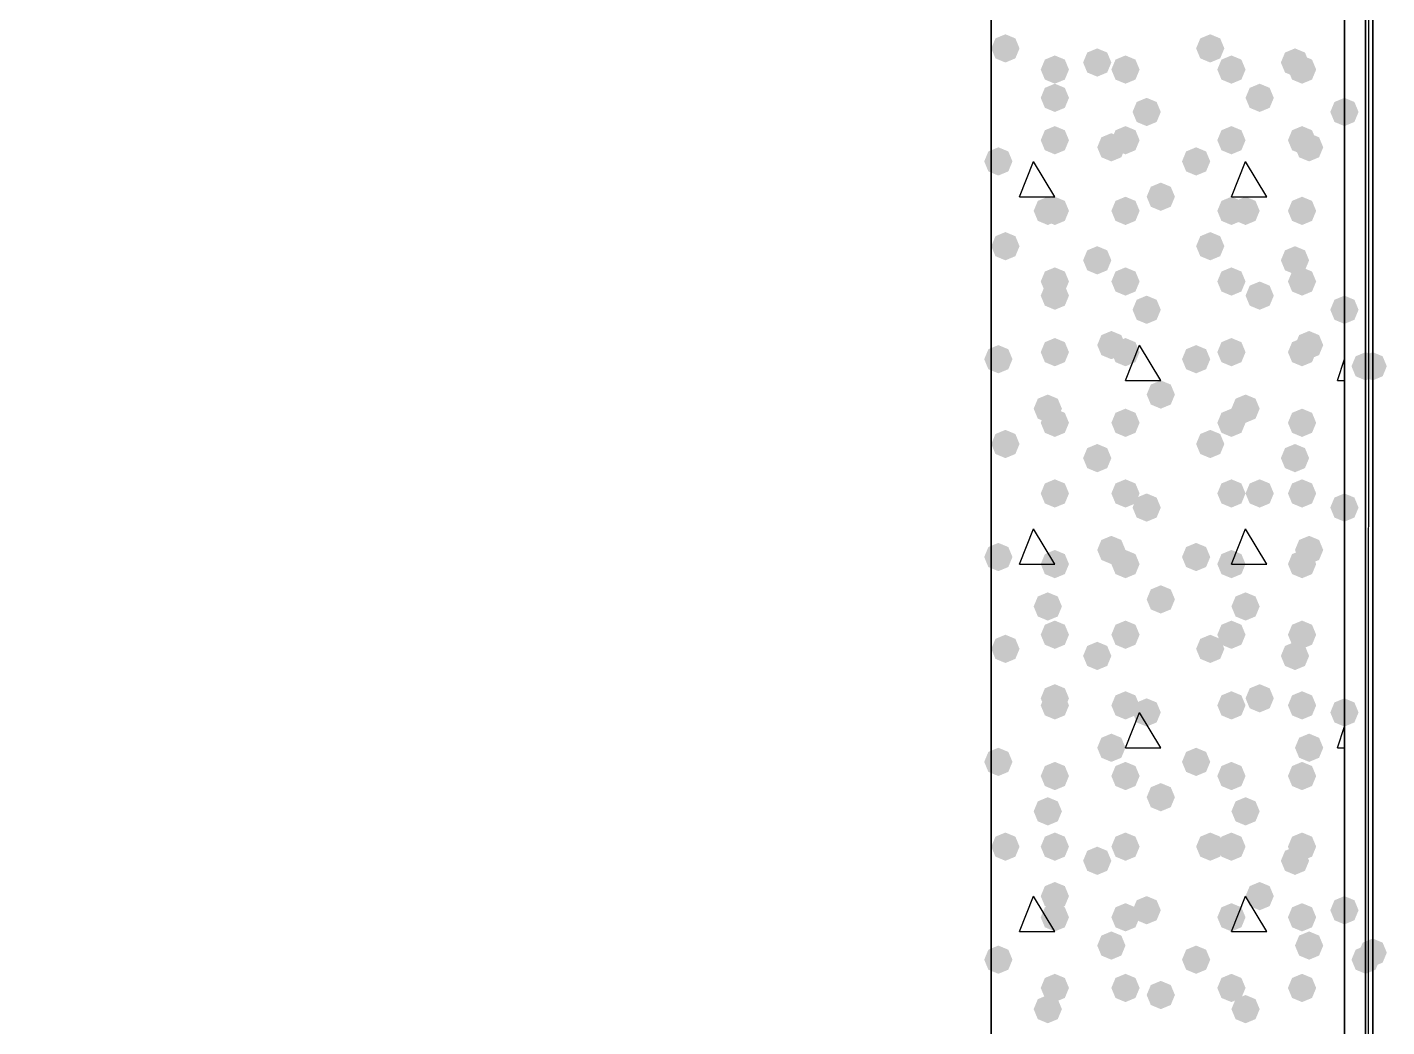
# Model space of a CAD drawing. Header units: millimetres. Extents: x 0 to 420, y 0 to 297.
# Drawn here: x 372.77 to 380.92, y 137.22 to 143.21 of the extents above; entities that cross this region are included whole.
import ezdxf

# ---------------------------------------------------------------- set-up
doc = ezdxf.new("R2010")
doc.units = ezdxf.units.MM
doc.layers.get('0').update_dxf_attribs({"linetype": 'CONTINUOUS'})

msp = doc.modelspace()

# ---------------------------------------------------------------- hatches: boundary and pattern name
at = {"true_color": 0x000007}
h = msp.add_hatch(color=0, dxfattribs=at)
h.paths.add_polyline_path([(380.788333, 226.271667), (380.788333, 82.677)], flags=0)
h.paths.add_polyline_path([(380.788333, 82.677), (380.788333, 226.271667)], flags=0)
at = {"true_color": 0x000008}
for points in [[(378.714, 143.086667), (378.689129, 143.026871), (378.629333, 143.002), (378.569537, 143.026871), (378.544667, 143.086667), (378.569537, 143.146462), (378.629333, 143.171333), (378.689129, 143.146463)], [(379.941667, 143.086667), (379.916796, 143.026871), (379.857, 143.002), (379.797204, 143.026871), (379.772333, 143.086667), (379.797204, 143.146462), (379.857, 143.171333), (379.916796, 143.146463)], [(379.010333, 142.959667), (378.985463, 142.899871), (378.925667, 142.875), (378.865871, 142.899871), (378.841, 142.959667), (378.865871, 143.019462), (378.925667, 143.044333), (378.985462, 143.019463)], [(379.264333, 143.002), (379.239462, 142.942204), (379.179667, 142.917333), (379.119871, 142.942204), (379.095, 143.002), (379.119871, 143.061796), (379.179667, 143.086667), (379.239462, 143.061796)], [(379.433667, 142.959667), (379.408796, 142.899871), (379.349, 142.875), (379.289204, 142.899871), (379.264333, 142.959667), (379.289204, 143.019462), (379.349, 143.044333), (379.408796, 143.019463)], [(380.068667, 142.959667), (380.043796, 142.899871), (379.984, 142.875), (379.924204, 142.899871), (379.899333, 142.959667), (379.924204, 143.019462), (379.984, 143.044333), (380.043796, 143.019463)], [(380.449667, 143.002), (380.424796, 142.942204), (380.365, 142.917333), (380.305204, 142.942204), (380.280333, 143.002), (380.305204, 143.061796), (380.365, 143.086667), (380.424796, 143.061796)], [(380.492, 142.959667), (380.467129, 142.899871), (380.407333, 142.875), (380.347538, 142.899871), (380.322667, 142.959667), (380.347537, 143.019462), (380.407333, 143.044333), (380.467129, 143.019463)], [(379.010333, 142.790333), (378.985463, 142.730537), (378.925667, 142.705667), (378.865871, 142.730537), (378.841, 142.790333), (378.865871, 142.850129), (378.925667, 142.875), (378.985462, 142.850129)], [(380.238, 142.790333), (380.213129, 142.730537), (380.153333, 142.705667), (380.093538, 142.730537), (380.068667, 142.790333), (380.093537, 142.850129), (380.153333, 142.875), (380.213129, 142.850129)], [(379.560667, 142.705667), (379.535796, 142.645871), (379.476, 142.621), (379.416204, 142.645871), (379.391333, 142.705667), (379.416204, 142.765462), (379.476, 142.790333), (379.535796, 142.765463)], [(380.746, 142.705667), (380.721129, 142.645871), (380.661333, 142.621), (380.601537, 142.645871), (380.576667, 142.705667), (380.601537, 142.765462), (380.661333, 142.790333), (380.721129, 142.765463)], [(379.010333, 142.536333), (378.985463, 142.476537), (378.925667, 142.451667), (378.865871, 142.476537), (378.841, 142.536333), (378.865871, 142.596129), (378.925667, 142.621), (378.985462, 142.596129)], [(379.433667, 142.536333), (379.408796, 142.476537), (379.349, 142.451667), (379.289204, 142.476537), (379.264333, 142.536333), (379.289204, 142.596129), (379.349, 142.621), (379.408796, 142.596129)], [(380.068667, 142.536333), (380.043796, 142.476537), (379.984, 142.451667), (379.924204, 142.476537), (379.899333, 142.536333), (379.924204, 142.596129), (379.984, 142.621), (380.043796, 142.596129)], [(380.492, 142.536333), (380.467129, 142.476537), (380.407333, 142.451667), (380.347538, 142.476537), (380.322667, 142.536333), (380.347537, 142.596129), (380.407333, 142.621), (380.467129, 142.596129)], [(379.349, 142.494), (379.324129, 142.434204), (379.264333, 142.409333), (379.204538, 142.434204), (379.179667, 142.494), (379.204537, 142.553796), (379.264333, 142.578667), (379.324129, 142.553796)], [(380.534333, 142.494), (380.509462, 142.434204), (380.449667, 142.409333), (380.389871, 142.434204), (380.365, 142.494), (380.389871, 142.553796), (380.449667, 142.578667), (380.509462, 142.553796)], [(378.671667, 142.409333), (378.646796, 142.349537), (378.587, 142.324667), (378.527204, 142.349537), (378.502333, 142.409333), (378.527204, 142.469129), (378.587, 142.494), (378.646796, 142.469129)], [(379.857, 142.409333), (379.832129, 142.349537), (379.772333, 142.324667), (379.712538, 142.349537), (379.687667, 142.409333), (379.712537, 142.469129), (379.772333, 142.494), (379.832129, 142.469129)], [(379.645333, 142.197667), (379.620463, 142.137871), (379.560667, 142.113), (379.500871, 142.137871), (379.476, 142.197667), (379.500871, 142.257462), (379.560667, 142.282333), (379.620462, 142.257463)], [(378.968, 142.113), (378.943129, 142.053204), (378.883333, 142.028333), (378.823537, 142.053204), (378.798667, 142.113), (378.823537, 142.172796), (378.883333, 142.197667), (378.943129, 142.172796)], [(379.010333, 142.113), (378.985463, 142.053204), (378.925667, 142.028333), (378.865871, 142.053204), (378.841, 142.113), (378.865871, 142.172796), (378.925667, 142.197667), (378.985462, 142.172796)], [(379.433667, 142.113), (379.408796, 142.053204), (379.349, 142.028333), (379.289204, 142.053204), (379.264333, 142.113), (379.289204, 142.172796), (379.349, 142.197667), (379.408796, 142.172796)], [(380.068667, 142.113), (380.043796, 142.053204), (379.984, 142.028333), (379.924204, 142.053204), (379.899333, 142.113), (379.924204, 142.172796), (379.984, 142.197667), (380.043796, 142.172796)], [(380.153333, 142.113), (380.128462, 142.053204), (380.068667, 142.028333), (380.008871, 142.053204), (379.984, 142.113), (380.008871, 142.172796), (380.068667, 142.197667), (380.128462, 142.172796)], [(380.492, 142.113), (380.467129, 142.053204), (380.407333, 142.028333), (380.347538, 142.053204), (380.322667, 142.113), (380.347537, 142.172796), (380.407333, 142.197667), (380.467129, 142.172796)], [(378.714, 141.901333), (378.689129, 141.841537), (378.629333, 141.816667), (378.569537, 141.841537), (378.544667, 141.901333), (378.569537, 141.961129), (378.629333, 141.986), (378.689129, 141.961129)], [(379.941667, 141.901333), (379.916796, 141.841537), (379.857, 141.816667), (379.797204, 141.841537), (379.772333, 141.901333), (379.797204, 141.961129), (379.857, 141.986), (379.916796, 141.961129)], [(379.264333, 141.816667), (379.239462, 141.756871), (379.179667, 141.732), (379.119871, 141.756871), (379.095, 141.816667), (379.119871, 141.876462), (379.179667, 141.901333), (379.239462, 141.876463)], [(380.449667, 141.816667), (380.424796, 141.756871), (380.365, 141.732), (380.305204, 141.756871), (380.280333, 141.816667), (380.305204, 141.876462), (380.365, 141.901333), (380.424796, 141.876463)], [(379.010333, 141.689667), (378.985463, 141.629871), (378.925667, 141.605), (378.865871, 141.629871), (378.841, 141.689667), (378.865871, 141.749462), (378.925667, 141.774333), (378.985462, 141.749463)], [(379.433667, 141.689667), (379.408796, 141.629871), (379.349, 141.605), (379.289204, 141.629871), (379.264333, 141.689667), (379.289204, 141.749462), (379.349, 141.774333), (379.408796, 141.749463)], [(380.068667, 141.689667), (380.043796, 141.629871), (379.984, 141.605), (379.924204, 141.629871), (379.899333, 141.689667), (379.924204, 141.749462), (379.984, 141.774333), (380.043796, 141.749463)], [(380.492, 141.689667), (380.467129, 141.629871), (380.407333, 141.605), (380.347538, 141.629871), (380.322667, 141.689667), (380.347537, 141.749462), (380.407333, 141.774333), (380.467129, 141.749463)], [(379.010333, 141.605), (378.985463, 141.545204), (378.925667, 141.520333), (378.865871, 141.545204), (378.841, 141.605), (378.865871, 141.664796), (378.925667, 141.689667), (378.985462, 141.664796)], [(380.238, 141.605), (380.213129, 141.545204), (380.153333, 141.520333), (380.093538, 141.545204), (380.068667, 141.605), (380.093537, 141.664796), (380.153333, 141.689667), (380.213129, 141.664796)], [(379.560667, 141.520333), (379.535796, 141.460537), (379.476, 141.435667), (379.416204, 141.460537), (379.391333, 141.520333), (379.416204, 141.580129), (379.476, 141.605), (379.535796, 141.580129)], [(380.746, 141.520333), (380.721129, 141.460537), (380.661333, 141.435667), (380.601537, 141.460537), (380.576667, 141.520333), (380.601537, 141.580129), (380.661333, 141.605), (380.721129, 141.580129)], [(379.349, 141.308667), (379.324129, 141.248871), (379.264333, 141.224), (379.204538, 141.248871), (379.179667, 141.308667), (379.204537, 141.368462), (379.264333, 141.393333), (379.324129, 141.368463)], [(380.534333, 141.308667), (380.509462, 141.248871), (380.449667, 141.224), (380.389871, 141.248871), (380.365, 141.308667), (380.389871, 141.368462), (380.449667, 141.393333), (380.509462, 141.368463)], [(378.671667, 141.224), (378.646796, 141.164204), (378.587, 141.139333), (378.527204, 141.164204), (378.502333, 141.224), (378.527204, 141.283796), (378.587, 141.308667), (378.646796, 141.283796)], [(379.010333, 141.266333), (378.985463, 141.206537), (378.925667, 141.181667), (378.865871, 141.206537), (378.841, 141.266333), (378.865871, 141.326129), (378.925667, 141.351), (378.985462, 141.326129)], [(379.433667, 141.266333), (379.408796, 141.206537), (379.349, 141.181667), (379.289204, 141.206537), (379.264333, 141.266333), (379.289204, 141.326129), (379.349, 141.351), (379.408796, 141.326129)], [(379.857, 141.224), (379.832129, 141.164204), (379.772333, 141.139333), (379.712538, 141.164204), (379.687667, 141.224), (379.712537, 141.283796), (379.772333, 141.308667), (379.832129, 141.283796)], [(380.068667, 141.266333), (380.043796, 141.206537), (379.984, 141.181667), (379.924204, 141.206537), (379.899333, 141.266333), (379.924204, 141.326129), (379.984, 141.351), (380.043796, 141.326129)], [(380.492, 141.266333), (380.467129, 141.206537), (380.407333, 141.181667), (380.347538, 141.206537), (380.322667, 141.266333), (380.347537, 141.326129), (380.407333, 141.351), (380.467129, 141.326129)], [(379.645333, 141.012333), (379.620463, 140.952537), (379.560667, 140.927667), (379.500871, 140.952537), (379.476, 141.012333), (379.500871, 141.072129), (379.560667, 141.097), (379.620462, 141.072129)], [(378.968, 140.927667), (378.943129, 140.867871), (378.883333, 140.843), (378.823537, 140.867871), (378.798667, 140.927667), (378.823537, 140.987462), (378.883333, 141.012333), (378.943129, 140.987463)], [(380.153333, 140.927667), (380.128462, 140.867871), (380.068667, 140.843), (380.008871, 140.867871), (379.984, 140.927667), (380.008871, 140.987462), (380.068667, 141.012333), (380.128462, 140.987463)], [(379.010333, 140.843), (378.985463, 140.783204), (378.925667, 140.758333), (378.865871, 140.783204), (378.841, 140.843), (378.865871, 140.902796), (378.925667, 140.927667), (378.985462, 140.902796)], [(379.433667, 140.843), (379.408796, 140.783204), (379.349, 140.758333), (379.289204, 140.783204), (379.264333, 140.843), (379.289204, 140.902796), (379.349, 140.927667), (379.408796, 140.902796)], [(380.068667, 140.843), (380.043796, 140.783204), (379.984, 140.758333), (379.924204, 140.783204), (379.899333, 140.843), (379.924204, 140.902796), (379.984, 140.927667), (380.043796, 140.902796)], [(380.492, 140.843), (380.467129, 140.783204), (380.407333, 140.758333), (380.347538, 140.783204), (380.322667, 140.843), (380.347537, 140.902796), (380.407333, 140.927667), (380.467129, 140.902796)], [(378.714, 140.716), (378.689129, 140.656204), (378.629333, 140.631333), (378.569537, 140.656204), (378.544667, 140.716), (378.569537, 140.775796), (378.629333, 140.800667), (378.689129, 140.775796)], [(379.941667, 140.716), (379.916796, 140.656204), (379.857, 140.631333), (379.797204, 140.656204), (379.772333, 140.716), (379.797204, 140.775796), (379.857, 140.800667), (379.916796, 140.775796)], [(379.264333, 140.631333), (379.239462, 140.571537), (379.179667, 140.546667), (379.119871, 140.571537), (379.095, 140.631333), (379.119871, 140.691129), (379.179667, 140.716), (379.239462, 140.691129)], [(380.449667, 140.631333), (380.424796, 140.571537), (380.365, 140.546667), (380.305204, 140.571537), (380.280333, 140.631333), (380.305204, 140.691129), (380.365, 140.716), (380.424796, 140.691129)], [(379.010333, 140.419667), (378.985463, 140.359871), (378.925667, 140.335), (378.865871, 140.359871), (378.841, 140.419667), (378.865871, 140.479462), (378.925667, 140.504333), (378.985462, 140.479463)], [(379.010333, 140.419667), (378.985463, 140.359871), (378.925667, 140.335), (378.865871, 140.359871), (378.841, 140.419667), (378.865871, 140.479462), (378.925667, 140.504333), (378.985462, 140.479463)], [(379.433667, 140.419667), (379.408796, 140.359871), (379.349, 140.335), (379.289204, 140.359871), (379.264333, 140.419667), (379.289204, 140.479462), (379.349, 140.504333), (379.408796, 140.479463)], [(380.068667, 140.419667), (380.043796, 140.359871), (379.984, 140.335), (379.924204, 140.359871), (379.899333, 140.419667), (379.924204, 140.479462), (379.984, 140.504333), (380.043796, 140.479463)], [(380.238, 140.419667), (380.213129, 140.359871), (380.153333, 140.335), (380.093538, 140.359871), (380.068667, 140.419667), (380.093537, 140.479462), (380.153333, 140.504333), (380.213129, 140.479463)], [(380.492, 140.419667), (380.467129, 140.359871), (380.407333, 140.335), (380.347538, 140.359871), (380.322667, 140.419667), (380.347537, 140.479462), (380.407333, 140.504333), (380.467129, 140.479463)], [(379.560667, 140.335), (379.535796, 140.275204), (379.476, 140.250333), (379.416204, 140.275204), (379.391333, 140.335), (379.416204, 140.394796), (379.476, 140.419667), (379.535796, 140.394796)], [(380.746, 140.335), (380.721129, 140.275204), (380.661333, 140.250333), (380.601537, 140.275204), (380.576667, 140.335), (380.601537, 140.394796), (380.661333, 140.419667), (380.721129, 140.394796)], [(379.349, 140.081), (379.324129, 140.021204), (379.264333, 139.996333), (379.204538, 140.021204), (379.179667, 140.081), (379.204537, 140.140796), (379.264333, 140.165667), (379.324129, 140.140796)], [(380.534333, 140.081), (380.509462, 140.021204), (380.449667, 139.996333), (380.389871, 140.021204), (380.365, 140.081), (380.389871, 140.140796), (380.449667, 140.165667), (380.509462, 140.140796)], [(378.671667, 140.038667), (378.646796, 139.978871), (378.587, 139.954), (378.527204, 139.978871), (378.502333, 140.038667), (378.527204, 140.098462), (378.587, 140.123333), (378.646796, 140.098463)], [(379.857, 140.038667), (379.832129, 139.978871), (379.772333, 139.954), (379.712538, 139.978871), (379.687667, 140.038667), (379.712537, 140.098462), (379.772333, 140.123333), (379.832129, 140.098463)], [(379.010333, 139.996333), (378.985463, 139.936537), (378.925667, 139.911667), (378.865871, 139.936537), (378.841, 139.996333), (378.865871, 140.056129), (378.925667, 140.081), (378.985462, 140.056129)], [(379.433667, 139.996333), (379.408796, 139.936537), (379.349, 139.911667), (379.289204, 139.936537), (379.264333, 139.996333), (379.289204, 140.056129), (379.349, 140.081), (379.408796, 140.056129)], [(380.068667, 139.996333), (380.043796, 139.936537), (379.984, 139.911667), (379.924204, 139.936537), (379.899333, 139.996333), (379.924204, 140.056129), (379.984, 140.081), (380.043796, 140.056129)], [(380.492, 139.996333), (380.467129, 139.936537), (380.407333, 139.911667), (380.347538, 139.936537), (380.322667, 139.996333), (380.347537, 140.056129), (380.407333, 140.081), (380.467129, 140.056129)], [(379.645333, 139.784667), (379.620463, 139.724871), (379.560667, 139.7), (379.500871, 139.724871), (379.476, 139.784667), (379.500871, 139.844462), (379.560667, 139.869333), (379.620462, 139.844463)], [(378.968, 139.742333), (378.943129, 139.682537), (378.883333, 139.657667), (378.823537, 139.682537), (378.798667, 139.742333), (378.823537, 139.802129), (378.883333, 139.827), (378.943129, 139.802129)], [(380.153333, 139.742333), (380.128462, 139.682537), (380.068667, 139.657667), (380.008871, 139.682537), (379.984, 139.742333), (380.008871, 139.802129), (380.068667, 139.827), (380.128462, 139.802129)], [(379.010333, 139.573), (378.985463, 139.513204), (378.925667, 139.488333), (378.865871, 139.513204), (378.841, 139.573), (378.865871, 139.632796), (378.925667, 139.657667), (378.985462, 139.632796)], [(379.433667, 139.573), (379.408796, 139.513204), (379.349, 139.488333), (379.289204, 139.513204), (379.264333, 139.573), (379.289204, 139.632796), (379.349, 139.657667), (379.408796, 139.632796)], [(380.068667, 139.573), (380.043796, 139.513204), (379.984, 139.488333), (379.924204, 139.513204), (379.899333, 139.573), (379.924204, 139.632796), (379.984, 139.657667), (380.043796, 139.632796)], [(380.492, 139.573), (380.467129, 139.513204), (380.407333, 139.488333), (380.347538, 139.513204), (380.322667, 139.573), (380.347537, 139.632796), (380.407333, 139.657667), (380.467129, 139.632796)], [(378.714, 139.488333), (378.689129, 139.428537), (378.629333, 139.403667), (378.569537, 139.428537), (378.544667, 139.488333), (378.569537, 139.548129), (378.629333, 139.573), (378.689129, 139.548129)], [(379.264333, 139.446), (379.239462, 139.386204), (379.179667, 139.361333), (379.119871, 139.386204), (379.095, 139.446), (379.119871, 139.505796), (379.179667, 139.530667), (379.239462, 139.505796)], [(379.941667, 139.488333), (379.916796, 139.428537), (379.857, 139.403667), (379.797204, 139.428537), (379.772333, 139.488333), (379.797204, 139.548129), (379.857, 139.573), (379.916796, 139.548129)], [(380.449667, 139.446), (380.424796, 139.386204), (380.365, 139.361333), (380.305204, 139.386204), (380.280333, 139.446), (380.305204, 139.505796), (380.365, 139.530667), (380.424796, 139.505796)], [(379.010333, 139.192), (378.985463, 139.132204), (378.925667, 139.107333), (378.865871, 139.132204), (378.841, 139.192), (378.865871, 139.251796), (378.925667, 139.276667), (378.985462, 139.251796)], [(380.238, 139.192), (380.213129, 139.132204), (380.153333, 139.107333), (380.093538, 139.132204), (380.068667, 139.192), (380.093537, 139.251796), (380.153333, 139.276667), (380.213129, 139.251796)], [(379.010333, 139.149667), (378.985463, 139.089871), (378.925667, 139.065), (378.865871, 139.089871), (378.841, 139.149667), (378.865871, 139.209462), (378.925667, 139.234333), (378.985462, 139.209463)], [(379.433667, 139.149667), (379.408796, 139.089871), (379.349, 139.065), (379.289204, 139.089871), (379.264333, 139.149667), (379.289204, 139.209462), (379.349, 139.234333), (379.408796, 139.209463)], [(379.560667, 139.107333), (379.535796, 139.047537), (379.476, 139.022667), (379.416204, 139.047537), (379.391333, 139.107333), (379.416204, 139.167129), (379.476, 139.192), (379.535796, 139.167129)], [(380.068667, 139.149667), (380.043796, 139.089871), (379.984, 139.065), (379.924204, 139.089871), (379.899333, 139.149667), (379.924204, 139.209462), (379.984, 139.234333), (380.043796, 139.209463)], [(380.492, 139.149667), (380.467129, 139.089871), (380.407333, 139.065), (380.347538, 139.089871), (380.322667, 139.149667), (380.347537, 139.209462), (380.407333, 139.234333), (380.467129, 139.209463)], [(380.746, 139.107333), (380.721129, 139.047537), (380.661333, 139.022667), (380.601537, 139.047537), (380.576667, 139.107333), (380.601537, 139.167129), (380.661333, 139.192), (380.721129, 139.167129)], [(379.349, 138.895667), (379.324129, 138.835871), (379.264333, 138.811), (379.204538, 138.835871), (379.179667, 138.895667), (379.204537, 138.955462), (379.264333, 138.980333), (379.324129, 138.955463)], [(380.534333, 138.895667), (380.509462, 138.835871), (380.449667, 138.811), (380.389871, 138.835871), (380.365, 138.895667), (380.389871, 138.955462), (380.449667, 138.980333), (380.509462, 138.955463)], [(378.671667, 138.811), (378.646796, 138.751204), (378.587, 138.726333), (378.527204, 138.751204), (378.502333, 138.811), (378.527204, 138.870796), (378.587, 138.895667), (378.646796, 138.870796)], [(379.857, 138.811), (379.832129, 138.751204), (379.772333, 138.726333), (379.712538, 138.751204), (379.687667, 138.811), (379.712537, 138.870796), (379.772333, 138.895667), (379.832129, 138.870796)], [(379.010333, 138.726333), (378.985463, 138.666537), (378.925667, 138.641667), (378.865871, 138.666537), (378.841, 138.726333), (378.865871, 138.786129), (378.925667, 138.811), (378.985462, 138.786129)], [(379.433667, 138.726333), (379.408796, 138.666537), (379.349, 138.641667), (379.289204, 138.666537), (379.264333, 138.726333), (379.289204, 138.786129), (379.349, 138.811), (379.408796, 138.786129)], [(380.068667, 138.726333), (380.043796, 138.666537), (379.984, 138.641667), (379.924204, 138.666537), (379.899333, 138.726333), (379.924204, 138.786129), (379.984, 138.811), (380.043796, 138.786129)], [(380.492, 138.726333), (380.467129, 138.666537), (380.407333, 138.641667), (380.347538, 138.666537), (380.322667, 138.726333), (380.347537, 138.786129), (380.407333, 138.811), (380.467129, 138.786129)], [(379.645333, 138.599333), (379.620463, 138.539537), (379.560667, 138.514667), (379.500871, 138.539537), (379.476, 138.599333), (379.500871, 138.659129), (379.560667, 138.684), (379.620462, 138.659129)], [(378.968, 138.514667), (378.943129, 138.454871), (378.883333, 138.43), (378.823537, 138.454871), (378.798667, 138.514667), (378.823537, 138.574462), (378.883333, 138.599333), (378.943129, 138.574463)], [(380.153333, 138.514667), (380.128462, 138.454871), (380.068667, 138.43), (380.008871, 138.454871), (379.984, 138.514667), (380.008871, 138.574462), (380.068667, 138.599333), (380.128462, 138.574463)], [(378.714, 138.303), (378.689129, 138.243204), (378.629333, 138.218333), (378.569537, 138.243204), (378.544667, 138.303), (378.569537, 138.362796), (378.629333, 138.387667), (378.689129, 138.362796)], [(379.010333, 138.303), (378.985463, 138.243204), (378.925667, 138.218333), (378.865871, 138.243204), (378.841, 138.303), (378.865871, 138.362796), (378.925667, 138.387667), (378.985462, 138.362796)], [(379.433667, 138.303), (379.408796, 138.243204), (379.349, 138.218333), (379.289204, 138.243204), (379.264333, 138.303), (379.289204, 138.362796), (379.349, 138.387667), (379.408796, 138.362796)], [(379.941667, 138.303), (379.916796, 138.243204), (379.857, 138.218333), (379.797204, 138.243204), (379.772333, 138.303), (379.797204, 138.362796), (379.857, 138.387667), (379.916796, 138.362796)], [(380.068667, 138.303), (380.043796, 138.243204), (379.984, 138.218333), (379.924204, 138.243204), (379.899333, 138.303), (379.924204, 138.362796), (379.984, 138.387667), (380.043796, 138.362796)], [(380.492, 138.303), (380.467129, 138.243204), (380.407333, 138.218333), (380.347538, 138.243204), (380.322667, 138.303), (380.347537, 138.362796), (380.407333, 138.387667), (380.467129, 138.362796)], [(379.264333, 138.218333), (379.239462, 138.158537), (379.179667, 138.133667), (379.119871, 138.158537), (379.095, 138.218333), (379.119871, 138.278129), (379.179667, 138.303), (379.239462, 138.278129)], [(380.449667, 138.218333), (380.424796, 138.158537), (380.365, 138.133667), (380.305204, 138.158537), (380.280333, 138.218333), (380.305204, 138.278129), (380.365, 138.303), (380.424796, 138.278129)], [(379.010333, 138.006667), (378.985463, 137.946871), (378.925667, 137.922), (378.865871, 137.946871), (378.841, 138.006667), (378.865871, 138.066462), (378.925667, 138.091333), (378.985462, 138.066463)], [(380.238, 138.006667), (380.213129, 137.946871), (380.153333, 137.922), (380.093538, 137.946871), (380.068667, 138.006667), (380.093537, 138.066462), (380.153333, 138.091333), (380.213129, 138.066463)], [(379.560667, 137.922), (379.535796, 137.862204), (379.476, 137.837333), (379.416204, 137.862204), (379.391333, 137.922), (379.416204, 137.981796), (379.476, 138.006667), (379.535796, 137.981796)], [(380.746, 137.922), (380.721129, 137.862204), (380.661333, 137.837333), (380.601537, 137.862204), (380.576667, 137.922), (380.601537, 137.981796), (380.661333, 138.006667), (380.721129, 137.981796)], [(379.010333, 137.879667), (378.985463, 137.819871), (378.925667, 137.795), (378.865871, 137.819871), (378.841, 137.879667), (378.865871, 137.939462), (378.925667, 137.964333), (378.985462, 137.939463)], [(379.433667, 137.879667), (379.408796, 137.819871), (379.349, 137.795), (379.289204, 137.819871), (379.264333, 137.879667), (379.289204, 137.939462), (379.349, 137.964333), (379.408796, 137.939463)], [(380.068667, 137.879667), (380.043796, 137.819871), (379.984, 137.795), (379.924204, 137.819871), (379.899333, 137.879667), (379.924204, 137.939462), (379.984, 137.964333), (380.043796, 137.939463)], [(380.492, 137.879667), (380.467129, 137.819871), (380.407333, 137.795), (380.347538, 137.819871), (380.322667, 137.879667), (380.347537, 137.939462), (380.407333, 137.964333), (380.467129, 137.939463)], [(379.349, 137.710333), (379.324129, 137.650537), (379.264333, 137.625667), (379.204538, 137.650537), (379.179667, 137.710333), (379.204537, 137.770129), (379.264333, 137.795), (379.324129, 137.770129)], [(380.534333, 137.710333), (380.509462, 137.650537), (380.449667, 137.625667), (380.389871, 137.650537), (380.365, 137.710333), (380.389871, 137.770129), (380.449667, 137.795), (380.509462, 137.770129)], [(378.671667, 137.625667), (378.646796, 137.565871), (378.587, 137.541), (378.527204, 137.565871), (378.502333, 137.625667), (378.527204, 137.685462), (378.587, 137.710333), (378.646796, 137.685463)], [(379.857, 137.625667), (379.832129, 137.565871), (379.772333, 137.541), (379.712538, 137.565871), (379.687667, 137.625667), (379.712537, 137.685462), (379.772333, 137.710333), (379.832129, 137.685463)], [(379.010333, 137.456333), (378.985463, 137.396537), (378.925667, 137.371667), (378.865871, 137.396537), (378.841, 137.456333), (378.865871, 137.516129), (378.925667, 137.541), (378.985462, 137.516129)], [(379.433667, 137.456333), (379.408796, 137.396537), (379.349, 137.371667), (379.289204, 137.396537), (379.264333, 137.456333), (379.289204, 137.516129), (379.349, 137.541), (379.408796, 137.516129)], [(379.645333, 137.414), (379.620463, 137.354204), (379.560667, 137.329333), (379.500871, 137.354204), (379.476, 137.414), (379.500871, 137.473796), (379.560667, 137.498667), (379.620462, 137.473796)], [(380.068667, 137.456333), (380.043796, 137.396537), (379.984, 137.371667), (379.924204, 137.396537), (379.899333, 137.456333), (379.924204, 137.516129), (379.984, 137.541), (380.043796, 137.516129)], [(380.492, 137.456333), (380.467129, 137.396537), (380.407333, 137.371667), (380.347538, 137.396537), (380.322667, 137.456333), (380.347537, 137.516129), (380.407333, 137.541), (380.467129, 137.516129)], [(378.968, 137.329333), (378.943129, 137.269537), (378.883333, 137.244667), (378.823537, 137.269537), (378.798667, 137.329333), (378.823537, 137.389129), (378.883333, 137.414), (378.943129, 137.389129)], [(380.153333, 137.329333), (380.128462, 137.269537), (380.068667, 137.244667), (380.008871, 137.269537), (379.984, 137.329333), (380.008871, 137.389129), (380.068667, 137.414), (380.128462, 137.389129)]]:
    msp.add_hatch(color=0, dxfattribs=at).paths.add_polyline_path(points, flags=0)
at = {"true_color": 0x0000fe}
for points in [[(380.873, 141.181667), (380.848129, 141.121871), (380.788333, 141.097), (380.728538, 141.121871), (380.703667, 141.181667), (380.728537, 141.241462), (380.788333, 141.266333), (380.848129, 141.241463)], [(380.873, 141.181667), (380.848129, 141.121871), (380.788333, 141.097), (380.728538, 141.121871), (380.703667, 141.181667), (380.728537, 141.241462), (380.788333, 141.266333), (380.848129, 141.241463)], [(380.873, 141.181667), (380.848129, 141.121871), (380.788333, 141.097), (380.728538, 141.121871), (380.703667, 141.181667), (380.728537, 141.241462), (380.788333, 141.266333), (380.848129, 141.241463)], [(380.915333, 141.181667), (380.890463, 141.121871), (380.830667, 141.097), (380.770871, 141.121871), (380.746, 141.181667), (380.770871, 141.241462), (380.830667, 141.266333), (380.890462, 141.241463)], [(380.915333, 137.668), (380.890463, 137.608204), (380.830667, 137.583333), (380.770871, 137.608204), (380.746, 137.668), (380.770871, 137.727796), (380.830667, 137.752667), (380.890462, 137.727796)], [(380.873, 137.625667), (380.848129, 137.565871), (380.788333, 137.541), (380.728538, 137.565871), (380.703667, 137.625667), (380.728537, 137.685462), (380.788333, 137.710333), (380.848129, 137.685463)], [(380.873, 137.625667), (380.848129, 137.565871), (380.788333, 137.541), (380.728538, 137.565871), (380.703667, 137.625667), (380.728537, 137.685462), (380.788333, 137.710333), (380.848129, 137.685463)], [(380.873, 137.625667), (380.848129, 137.565871), (380.788333, 137.541), (380.728538, 137.565871), (380.703667, 137.625667), (380.728537, 137.685462), (380.788333, 137.710333), (380.848129, 137.685463)]]:
    msp.add_hatch(color=0, dxfattribs=at).paths.add_polyline_path(points, flags=0)

# ---------------------------------------------------------------- linework, layer by layer
at = {"color": 0, "true_color": 0x000007}
for points in [[(380.830667, 82.677), (380.830667, 226.356333), (380.788333, 226.356333)], [(380.788333, 226.314), (380.830667, 226.314), (380.788333, 82.677)], [(380.788333, 226.314), (380.788333, 82.677)], [(380.788333, 82.677), (380.788333, 226.271667), (380.788333, 226.314)], [(380.830667, 226.314), (380.830667, 82.677)], [(380.788333, 226.271667), (380.788333, 82.677)], [(378.544667, 146.346333), (378.544667, 127.296333)], [(380.661333, 127.296333), (380.661333, 146.346333)]]:
    msp.add_lwpolyline(points, dxfattribs=at)
for points in [[(380.788333, 226.314), (380.788333, 82.677)], [(380.788333, 226.271667), (380.788333, 82.677)], [(380.788333, 82.677), (380.788333, 226.271667)], [(32.469667, 125.179667), (32.469667, 148.463), (380.661333, 148.463), (380.661333, 125.179667), (218.228333, 125.179667), (218.228333, 103.970667), (194.902667, 103.970667), (194.902667, 125.179667)], [(32.469667, 125.179667), (32.469667, 148.463), (380.661333, 148.463), (380.661333, 125.179667), (218.228333, 125.179667), (218.228333, 103.970667), (194.902667, 103.970667), (194.902667, 125.179667)]]:
    msp.add_lwpolyline(points, close=True, dxfattribs=at)
at = {"color": 0, "true_color": 0x0000fd}
msp.add_lwpolyline([(216.111667, 127.296333), (378.544667, 127.296333), (378.544667, 146.346333), (34.586333, 146.346333), (34.586333, 127.296333), (197.019333, 127.296333), (197.019333, 106.087333), (216.111667, 106.087333)], close=True, dxfattribs=at)
at = {"color": 0, "true_color": 0x000008}
for points in [[(378.714, 142.197667), (378.798667, 142.409333)], [(378.925667, 142.197667), (378.798667, 142.409333)], [(379.984, 142.197667), (380.068667, 142.409333)], [(380.195667, 142.197667), (380.068667, 142.409333)], [(378.714, 142.197667), (378.925667, 142.197667)], [(379.984, 142.197667), (380.195667, 142.197667)], [(379.349, 141.097), (379.433667, 141.308667)], [(379.560667, 141.097), (379.433667, 141.308667)], [(380.619, 141.097), (380.661333, 141.224)], [(379.349, 141.097), (379.560667, 141.097)], [(380.619, 141.097), (380.661333, 141.097)], [(378.714, 139.996333), (378.798667, 140.208)], [(378.925667, 139.996333), (378.798667, 140.208)], [(379.984, 139.996333), (380.068667, 140.208)], [(380.195667, 139.996333), (380.068667, 140.208)], [(378.714, 139.996333), (378.925667, 139.996333)], [(379.984, 139.996333), (380.195667, 139.996333)], [(379.349, 138.895667), (379.433667, 139.107333)], [(379.560667, 138.895667), (379.433667, 139.107333)], [(380.619, 138.895667), (380.661333, 139.022667)], [(379.349, 138.895667), (379.560667, 138.895667)], [(380.619, 138.895667), (380.661333, 138.895667)], [(378.714, 137.795), (378.798667, 138.006667)], [(378.925667, 137.795), (378.798667, 138.006667)], [(379.984, 137.795), (380.068667, 138.006667)], [(380.195667, 137.795), (380.068667, 138.006667)], [(378.714, 137.795), (378.925667, 137.795)], [(379.984, 137.795), (380.195667, 137.795)]]:
    msp.add_lwpolyline(points, dxfattribs=at)

doc.saveas('drawing.dxf')
